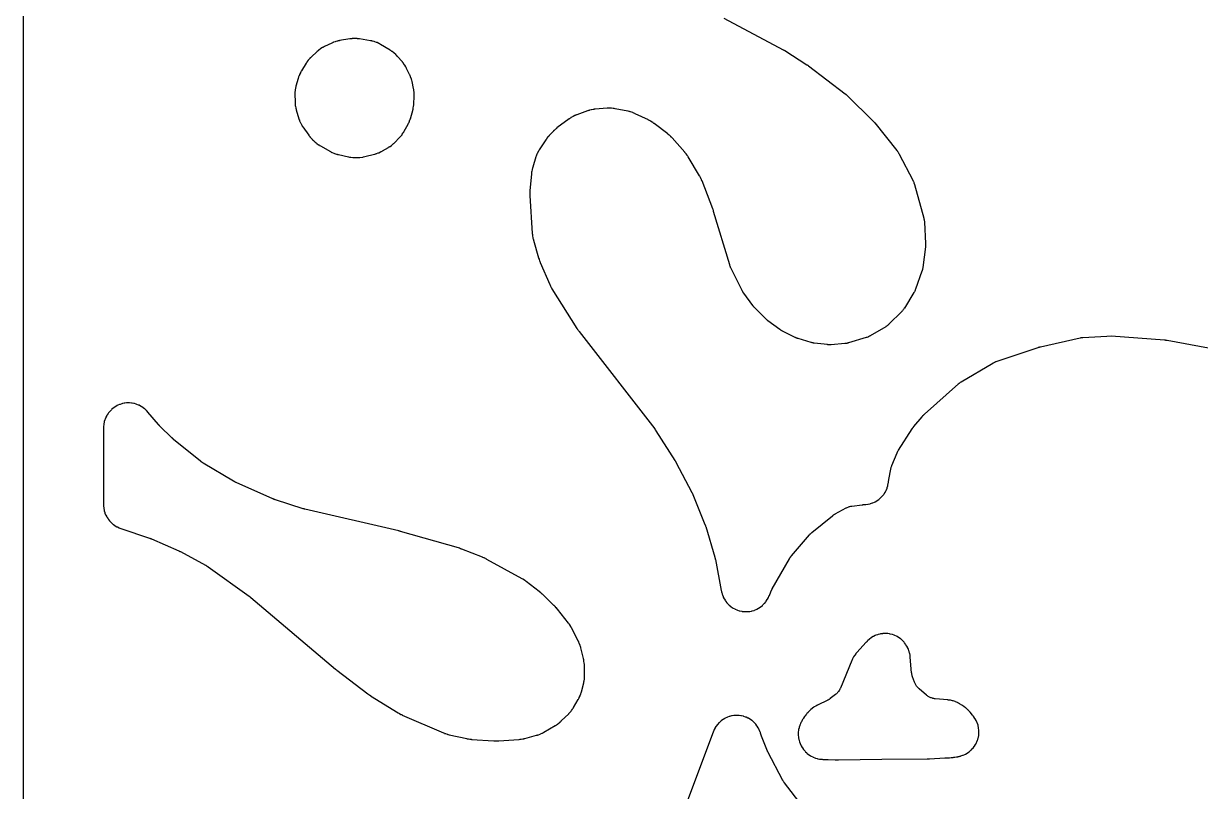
# Model space of a CAD drawing. Header units: millimetres. Extents: x 0 to 300, y 0 to 300.
# Drawn here: x -0.1 to 117.7, y 150 to 226.8 of the extents above; entities that cross this region are included whole.
import ezdxf

# ---------------------------------------------------------------- set-up
doc = ezdxf.new("R2010")
doc.units = ezdxf.units.MM
doc.layers.add('CUT', color=7, linetype='CONTINUOUS')

msp = doc.modelspace()

# ---------------------------------------------------------------- linework, layer by layer
at = {"layer": 'CUT'}
for points in [[(-0.0625, 1.4375), (-0.0625, 298.5625), (-0.0625, 299.4478), (-0.0589, 299.5212), (-0.0503, 299.5794), (-0.036, 299.6365), (-0.0162, 299.6918), (0.009, 299.745), (0.0392, 299.7954), (0.0743, 299.8427), (0.1137, 299.8863), (0.1573, 299.9257), (0.2046, 299.9608), (0.255, 299.991), (0.3082, 300.0162), (0.3635, 300.036), (0.4206, 300.0503), (0.4788, 300.0589), (0.5522, 300.0625), (1.4375, 300.0625), (298.5266, 300.0625)], [(70.0496, 227.38), (75.9819, 224.2109), (75.9879, 224.2076), (76.002, 224.2), (76.008, 224.1967), (76.0224, 224.1887), (76.0297, 224.1846), (76.0468, 224.1749), (76.0542, 224.1707), (76.0626, 224.1658), (76.0699, 224.1616), (76.0869, 224.1515), (76.0941, 224.1472), (76.0979, 224.1449), (76.1064, 224.1397), (76.1262, 224.1274), (76.1346, 224.1221), (78.3509, 222.7152), (78.3591, 222.71), (78.378, 222.6976), (78.3861, 222.6923), (78.3958, 222.6859), (78.4037, 222.6805), (78.4222, 222.668), (78.4301, 222.6625), (78.4392, 222.6562), (78.4471, 222.6506), (78.4654, 222.6376), (78.4732, 222.632), (78.4827, 222.6251), (78.4904, 222.6194), (78.5084, 222.6059), (78.5161, 222.6001), (82.1877, 219.8018), (82.1992, 219.7929), (82.2257, 219.772), (82.237, 219.7629), (82.2507, 219.7518), (82.2619, 219.7425), (82.2878, 219.7208), (82.2988, 219.7113), (82.3113, 219.7004), (82.3222, 219.6908), (82.3473, 219.6683), (82.358, 219.6585), (82.371, 219.6465), (82.3815, 219.6366), (82.4059, 219.6132), (82.4163, 219.6031), (84.9637, 217.083), (84.9728, 217.0739), (84.9938, 217.0525), (85.0027, 217.0432), (85.0136, 217.0319), (85.0224, 217.0225), (85.0428, 217.0006), (85.0515, 216.9911), (85.0613, 216.9801), (85.0699, 216.9705), (85.0896, 216.9479), (85.098, 216.9382), (85.1082, 216.9263), (85.1165, 216.9164), (85.1356, 216.8933), (85.1437, 216.8833), (87.3568, 214.1271), (87.3636, 214.1185), (87.3742, 214.1051), (87.3912, 214.0826), (87.4135, 214.0522), (87.4329, 214.0247), (87.4478, 214.0027), (87.4562, 213.9901), (87.4593, 213.9853), (87.4768, 213.9574), (87.5146, 213.8946), (87.5364, 213.8564), (87.5434, 213.8434), (87.5486, 213.8337), (88.9809, 211.0902), (88.9863, 211.0796), (88.9936, 211.0652), (89.014, 211.0221), (89.0461, 210.9492), (89.0596, 210.9167), (89.0719, 210.8837), (89.098, 210.8086), (89.1126, 210.7631), (89.117, 210.7476), (89.1203, 210.7361), (90.0541, 207.3482), (90.0572, 207.3366), (90.0613, 207.321), (90.0721, 207.2744), (90.0882, 207.1961), (90.0946, 207.1614), (90.0996, 207.1265), (90.1094, 207.0472), (90.114, 206.9996), (90.1151, 206.9834), (90.1158, 206.9715), (90.2368, 204.8169), (90.2373, 204.8065), (90.238, 204.7904), (90.2388, 204.7638), (90.2394, 204.728), (90.2393, 204.6962), (90.2388, 204.6711), (90.2384, 204.6567), (90.2382, 204.6513), (90.2365, 204.6202), (90.2316, 204.551), (90.2276, 204.5095), (90.226, 204.4956), (90.2247, 204.4852), (89.9591, 202.4355), (89.9575, 202.4237), (89.9552, 202.4077), (89.9472, 202.3606), (89.9317, 202.2824), (89.9242, 202.248), (89.9153, 202.2139), (89.8937, 202.1372), (89.8795, 202.0916), (89.8743, 202.0763), (89.8704, 202.065), (89.2314, 200.2663), (89.2274, 200.2553), (89.2219, 200.2404), (89.2046, 200.197), (89.1737, 200.1253), (89.1595, 200.0939), (89.144, 200.063), (89.1077, 199.994), (89.0848, 199.9531), (89.0767, 199.9396), (89.0707, 199.9295), (88.1152, 198.3689), (88.1081, 198.3575), (88.0984, 198.3422), (88.0684, 198.2977), (88.0161, 198.2251), (87.9923, 198.1935), (87.9671, 198.163), (87.9085, 198.0953), (87.8722, 198.0558), (87.8595, 198.0429), (87.8501, 198.0333), (86.5514, 196.7414), (86.5447, 196.7349), (86.5344, 196.7248), (86.5171, 196.7084), (86.4936, 196.6867), (86.4724, 196.6678), (86.4694, 196.6651), (86.4308, 196.6335), (86.377, 196.5918), (86.3245, 196.5541), (86.2864, 196.5288), (86.2545, 196.5085), (86.2439, 196.5021), (86.236, 196.4973), (84.6851, 195.5789), (84.6731, 195.572), (84.657, 195.5628), (84.6083, 195.5369), (84.5259, 195.4963), (84.4891, 195.4792), (84.4515, 195.4638), (84.3657, 195.4308), (84.3137, 195.4127), (84.296, 195.4071), (84.2828, 195.4031), (82.5157, 194.8766), (82.5044, 194.8733), (82.4893, 194.869), (82.444, 194.8574), (82.368, 194.8401), (82.3343, 194.8331), (82.3003, 194.8274), (82.2233, 194.816), (82.1769, 194.8103), (82.1612, 194.8088), (82.1495, 194.8078), (80.7737, 194.6949), (80.7625, 194.6941), (80.7474, 194.693), (80.7025, 194.691), (80.6276, 194.6896), (80.5945, 194.6896), (80.5613, 194.6908), (80.4865, 194.6949), (80.4417, 194.6985), (80.4267, 194.7001), (80.4155, 194.7014), (79.0659, 194.8612), (79.0563, 194.8624), (79.0415, 194.8643), (79.017, 194.8678), (78.9843, 194.873), (78.9553, 194.878), (78.9324, 194.8824), (78.9193, 194.885), (78.9144, 194.886), (78.8862, 194.8923), (78.8237, 194.9073), (78.7864, 194.9171), (78.7739, 194.9207), (78.7647, 194.9234), (77.4635, 195.3105), (77.4543, 195.3133), (77.4399, 195.3178), (77.4164, 195.3254), (77.3849, 195.3361), (77.3571, 195.346), (77.3352, 195.3543), (77.3227, 195.3591), (77.3181, 195.3609), (77.2913, 195.372), (77.232, 195.3976), (77.1969, 195.4136), (77.1851, 195.4193), (77.1764, 195.4236), (75.918, 196.0487), (75.9093, 196.0532), (75.8958, 196.0601), (75.8736, 196.0718), (75.844, 196.0879), (75.8181, 196.1026), (75.7976, 196.1147), (75.786, 196.1217), (75.7817, 196.1243), (75.7569, 196.14), (75.7023, 196.1758), (75.6701, 196.198), (75.6594, 196.2057), (75.6514, 196.2115), (74.4536, 197.0942), (74.448, 197.0983), (74.4351, 197.108), (74.4327, 197.1098), (74.408, 197.1291), (74.3592, 197.1687), (74.3426, 197.1825), (74.3203, 197.2025), (74.2621, 197.2565), (74.2376, 197.2801), (73.1727, 198.3475), (73.161, 198.3594), (73.1341, 198.3875), (73.1226, 198.3996), (73.1091, 198.4142), (73.098, 198.4263), (73.0724, 198.455), (73.0616, 198.4674), (73.0492, 198.4818), (73.0385, 198.4944), (73.0139, 198.5241), (73.0035, 198.5369), (72.9909, 198.5527), (72.9807, 198.5657), (72.9572, 198.5963), (72.9473, 198.6095), (72.0276, 199.852), (72.0218, 199.8601), (72.0127, 199.8726), (71.998, 199.8936), (71.9787, 199.9219), (71.962, 199.9474), (71.9491, 199.9678), (71.9418, 199.9795), (71.9391, 199.9839), (71.9239, 200.0097), (71.8912, 200.0676), (71.8723, 200.1027), (71.8662, 200.1147), (71.8617, 200.1237), (70.7383, 202.3923), (70.7341, 202.4008), (70.7278, 202.414), (70.7176, 202.4358), (70.7043, 202.4654), (70.6929, 202.4918), (70.6842, 202.5129), (70.6794, 202.525), (70.6776, 202.5295), (70.6676, 202.5559), (70.6464, 202.6151), (70.6344, 202.6508), (70.6306, 202.663), (70.6278, 202.672), (69.0162, 208.0269), (69.0131, 208.0369), (68.991, 208.1061), (68.9875, 208.1167), (68.9582, 208.2024), (68.9546, 208.2128), (68.9303, 208.2801), (68.9262, 208.2911), (67.8513, 211.0932), (67.8465, 211.1053), (67.8143, 211.1841), (67.8093, 211.1961), (67.7889, 211.243), (67.7779, 211.2668), (67.7034, 211.4196), (67.6914, 211.4429), (67.6671, 211.4878), (67.6607, 211.4993), (67.6185, 211.5731), (67.6119, 211.5844), (66.4738, 213.4795), (66.4666, 213.4913), (66.4184, 213.5674), (66.4109, 213.579), (66.3809, 213.6241), (66.3651, 213.6468), (66.2586, 213.7919), (66.2416, 213.8138), (66.2076, 213.8559), (66.1988, 213.8666), (66.1406, 213.9353), (66.1316, 213.9458), (64.8596, 215.38), (64.85, 215.3906), (64.7867, 215.4585), (64.7769, 215.4689), (64.7379, 215.5088), (64.7175, 215.5288), (64.5817, 215.6553), (64.5604, 215.6742), (64.5178, 215.7103), (64.5068, 215.7194), (64.4345, 215.7776), (64.4233, 215.7865), (63.0565, 216.8359), (63.0437, 216.8455), (62.9599, 216.9064), (62.9469, 216.9156), (62.8956, 216.9508), (62.8688, 216.9682), (62.692, 217.0762), (62.6644, 217.0921), (62.6096, 217.1217), (62.5955, 217.129), (62.503, 217.1759), (62.4887, 217.1829), (61.161, 217.8115), (61.1442, 217.8191), (61.0346, 217.8669), (61.0176, 217.874), (60.951, 217.9007), (60.9165, 217.9133), (60.6896, 217.9884), (60.6543, 217.9989), (60.5849, 218.0172), (60.5671, 218.0216), (60.4505, 218.0486), (60.4325, 218.0525), (59.1698, 218.3042), (59.1564, 218.3067), (59.0686, 218.3221), (59.055, 218.3243), (59.0021, 218.3324), (58.9749, 218.3359), (58.8, 218.3544), (58.7453, 218.3577), (58.5695, 218.3601), (58.5421, 218.3599), (58.4885, 218.3582), (58.4748, 218.3576), (58.3858, 218.3527), (58.3722, 218.3518), (57.1642, 218.2579), (57.1507, 218.2567), (57.0633, 218.248), (57.0498, 218.2465), (56.9974, 218.24), (56.9706, 218.2361), (56.7997, 218.2072), (56.7469, 218.1957), (56.5792, 218.1515), (56.5532, 218.144), (56.5028, 218.1283), (56.4899, 218.1241), (56.4067, 218.096), (56.3939, 218.0915), (55.3076, 217.6974), (55.2939, 217.6923), (55.2057, 217.6578), (55.1922, 217.6524), (55.1397, 217.6304), (55.1131, 217.6185), (54.9445, 217.538), (54.8932, 217.5104), (54.7332, 217.414), (54.7086, 217.3983), (54.6613, 217.3666), (54.6493, 217.3583), (54.572, 217.3037), (54.5602, 217.2951), (53.3329, 216.3822), (53.322, 216.3739), (53.2517, 216.3191), (53.241, 216.3106), (53.1995, 216.2767), (53.1787, 216.2588), (53.0461, 216.1399), (53.0261, 216.1212), (52.9879, 216.0836), (52.9782, 216.0739), (52.9161, 216.01), (52.9067, 216.0001), (52.5526, 215.6188), (52.5439, 215.6093), (52.4885, 215.547), (52.4801, 215.5373), (52.4476, 215.4992), (52.4314, 215.4793), (52.3288, 215.348), (52.3135, 215.3274), (52.2844, 215.2867), (52.277, 215.2761), (52.23, 215.2073), (52.2229, 215.1966), (51.567, 214.1899), (51.5598, 214.1785), (51.5136, 214.1039), (51.5066, 214.0924), (51.4798, 214.0469), (51.4666, 214.0233), (51.3855, 213.8704), (51.3624, 213.8216), (51.2954, 213.662), (51.2856, 213.6369), (51.2673, 213.5874), (51.2628, 213.5746), (51.2344, 213.4916), (51.2302, 213.4788), (50.9101, 212.4706), (50.9053, 212.4546), (50.8753, 212.3502), (50.871, 212.3341), (50.8547, 212.2709), (50.8473, 212.2383), (50.805, 212.0255), (50.7995, 211.9925), (50.7903, 211.928), (50.7882, 211.9114), (50.7761, 211.8035), (50.7744, 211.7868), (50.6307, 210.0908), (50.6299, 210.0804), (50.625, 210.0078), (50.6243, 209.9969), (50.622, 209.9493), (50.6213, 209.9263), (50.6198, 209.7829), (50.6199, 209.7608), (50.6209, 209.7224), (50.6213, 209.712), (50.6244, 209.6401), (50.6251, 209.6284), (50.8642, 205.8372), (50.8654, 205.8209), (50.8749, 205.7154), (50.8766, 205.6992), (50.8841, 205.6361), (50.8888, 205.6038), (50.9249, 205.3952), (50.9314, 205.3632), (50.9456, 205.3012), (50.9495, 205.2854), (50.976, 205.1829), (50.9803, 205.1671), (51.4938, 203.3841), (51.4994, 203.3657), (51.5376, 203.2472), (51.5438, 203.229), (51.5966, 203.0818), (51.6033, 203.0639), (51.6491, 202.948), (51.6565, 202.9303), (52.6111, 200.723), (52.6155, 200.713), (52.6469, 200.6438), (52.6517, 200.6335), (52.6732, 200.5886), (52.6839, 200.5671), (52.7538, 200.4347), (52.7649, 200.4144), (52.785, 200.3797), (52.7905, 200.3704), (52.8292, 200.306), (52.8356, 200.2956), (55.3351, 196.3288), (55.343, 196.3165), (55.3956, 196.2374), (55.4038, 196.2254), (55.4722, 196.1277), (55.4808, 196.1158), (55.5371, 196.0394), (55.5459, 196.0277), (63.1181, 186.2649), (63.1244, 186.2567), (63.139, 186.2375), (63.1452, 186.2292), (63.1527, 186.219), (63.1588, 186.2107), (63.1729, 186.1911), (63.1789, 186.1826), (63.1858, 186.1729), (63.1917, 186.1644), (63.2054, 186.1445), (63.2112, 186.1359), (63.2182, 186.1254), (63.224, 186.1168), (63.2372, 186.0966), (63.2428, 186.0879), (65.1388, 183.1145), (65.1438, 183.1066), (65.1554, 183.088), (65.1603, 183.08), (65.1663, 183.0703), (65.1711, 183.0622), (65.1823, 183.0434), (65.187, 183.0353), (65.1924, 183.026), (65.1971, 183.0179), (65.2079, 182.9988), (65.2125, 182.9907), (65.218, 182.9807), (65.2225, 182.9724), (65.2329, 182.9532), (65.2373, 182.9449), (66.8266, 179.9242), (66.8316, 179.9145), (66.8432, 179.8919), (66.8481, 179.8821), (66.854, 179.8702), (66.8588, 179.8604), (66.8698, 179.8375), (66.8745, 179.8276), (66.8798, 179.8162), (66.8843, 179.8063), (66.8948, 179.7831), (66.8992, 179.7732), (66.9045, 179.761), (66.9088, 179.751), (66.9187, 179.7275), (66.9229, 179.7175), (68.1453, 176.7219), (68.1494, 176.7115), (68.159, 176.6872), (68.1631, 176.6767), (68.1679, 176.6639), (68.1718, 176.6534), (68.1808, 176.6288), (68.1846, 176.6183), (68.1888, 176.6061), (68.1925, 176.5955), (68.2009, 176.5707), (68.2044, 176.5601), (68.2086, 176.5471), (68.212, 176.5364), (68.2197, 176.5114), (68.2229, 176.5007), (69.1314, 173.4317), (69.1345, 173.421), (69.1416, 173.396), (69.1445, 173.3853), (69.1481, 173.3721), (69.1509, 173.3614), (69.1573, 173.3362), (69.16, 173.3254), (69.163, 173.313), (69.1656, 173.3022), (69.1714, 173.2769), (69.1739, 173.266), (69.1767, 173.2527), (69.179, 173.2418), (69.1842, 173.2164), (69.1864, 173.2055), (69.7799, 170.1003), (69.7816, 170.0918), (69.7938, 170.0329), (69.7957, 170.0237), (69.8135, 169.9441), (69.8205, 169.9158), (69.8692, 169.7378), (69.8875, 169.6821), (69.9554, 169.5044), (69.9795, 169.4496), (70.0643, 169.2806), (70.0937, 169.2285), (70.195, 169.0687), (70.2294, 169.0198), (70.3461, 168.8709), (70.3852, 168.8257), (70.5161, 168.6891), (70.5596, 168.6481), (70.7034, 168.5252), (70.7508, 168.4887), (70.9061, 168.3808), (70.9569, 168.3491), (71.1222, 168.2572), (71.1759, 168.2308), (71.3495, 168.1558), (71.4055, 168.1349), (71.5858, 168.0775), (71.6436, 168.0623), (71.8287, 168.0232), (71.8877, 168.0138), (72.0758, 167.9933), (72.1355, 167.9898), (72.3246, 167.9882), (72.3844, 167.9906), (72.5727, 168.0078), (72.632, 168.0162), (72.8177, 168.0521), (72.8758, 168.0664), (73.057, 168.1206), (73.1134, 168.1406), (73.2883, 168.2125), (73.3424, 168.238), (73.5093, 168.3271), (73.5606, 168.3578), (73.7177, 168.463), (73.7657, 168.4987), (73.9117, 168.6191), (73.9559, 168.6594), (74.0891, 168.7937), (74.129, 168.8382), (74.2482, 168.9851), (74.2835, 169.0333), (74.3875, 169.1913), (74.4178, 169.2429), (74.5067, 169.4128), (74.5199, 169.4397), (74.5444, 169.4927), (74.5505, 169.5064), (74.589, 169.5956), (74.5948, 169.6095), (74.745, 169.983), (74.7509, 169.9972), (74.7648, 170.0303), (74.771, 170.0444), (74.7785, 170.0616), (74.7849, 170.0756), (74.8, 170.1081), (74.8065, 170.122), (74.8142, 170.1379), (74.8211, 170.1517), (74.8372, 170.1837), (74.8443, 170.1974), (74.853, 170.214), (74.8603, 170.2275), (74.8776, 170.259), (74.8851, 170.2724), (76.6094, 173.29), (76.6147, 173.2992), (76.623, 173.3134), (76.6371, 173.3366), (76.6565, 173.3674), (76.6742, 173.3945), (76.6886, 173.4157), (76.697, 173.4278), (76.7001, 173.4322), (76.7188, 173.4579), (76.7615, 173.5142), (76.7879, 173.5473), (76.7971, 173.5583), (76.8039, 173.5664), (78.6126, 175.6815), (78.6193, 175.6893), (78.6299, 175.7013), (78.6476, 175.721), (78.6717, 175.7469), (78.6935, 175.7696), (78.7111, 175.7873), (78.7213, 175.7974), (78.7251, 175.8011), (78.7476, 175.8222), (78.7985, 175.8685), (78.8297, 175.8955), (78.8404, 175.9044), (78.8484, 175.9109), (80.9233, 177.5889), (80.9312, 177.5952), (80.9435, 177.605), (80.9641, 177.6208), (80.9921, 177.6416), (81.0172, 177.6596), (81.0374, 177.6736), (81.049, 177.6815), (81.0533, 177.6844), (81.0789, 177.7009), (81.1363, 177.7366), (81.1712, 177.7572), (81.1831, 177.7639), (81.192, 177.7688), (82.2896, 178.3683), (82.3268, 178.3875), (82.3958, 178.4211), (82.4728, 178.4542), (82.525, 178.4739), (82.6046, 178.4997), (82.6584, 178.5145), (82.7402, 178.5328), (82.8157, 178.5461), (82.8572, 178.5524), (83.8955, 178.6854), (83.9062, 178.6867), (83.9227, 178.6886), (83.95, 178.6913), (83.9868, 178.6945), (84.0195, 178.6967), (84.0481, 178.6981), (84.0522, 178.6983), (84.1565, 178.7041), (84.1714, 178.7051), (84.2275, 178.7096), (84.2563, 178.7126), (84.4402, 178.7364), (84.4972, 178.7465), (84.6755, 178.7874), (84.7312, 178.803), (84.9048, 178.8608), (84.9587, 178.8817), (85.1259, 178.9559), (85.1776, 178.9819), (85.3368, 179.0719), (85.3858, 179.1028), (85.5356, 179.2077), (85.5814, 179.2432), (85.7204, 179.362), (85.7625, 179.4017), (85.8895, 179.5334), (85.9276, 179.577), (86.0412, 179.7203), (86.075, 179.7673), (86.1743, 179.9209), (86.2033, 179.971), (86.2874, 180.1334), (86.3115, 180.1861), (86.3795, 180.3559), (86.3984, 180.4106), (86.4498, 180.5861), (86.4634, 180.6424), (86.498, 180.8246), (86.5028, 180.8531), (86.5107, 180.9091), (86.5125, 180.9234), (86.5234, 181.0168), (86.5249, 181.0312), (86.5257, 181.0404), (86.5291, 181.0711), (86.5377, 181.1393), (86.5438, 181.1801), (86.5462, 181.1938), (86.548, 181.2039), (86.7388, 182.233), (86.741, 182.2448), (86.7442, 182.2607), (86.7548, 182.3074), (86.7746, 182.3849), (86.784, 182.419), (86.7948, 182.4527), (86.8207, 182.5283), (86.8374, 182.5733), (86.8435, 182.5883), (86.848, 182.5994), (87.385, 183.8822), (87.3888, 183.8911), (87.3948, 183.905), (87.405, 183.9277), (87.419, 183.9579), (87.432, 183.9846), (87.4426, 184.0056), (87.4487, 184.0176), (87.451, 184.022), (87.465, 184.0475), (87.4969, 184.1039), (87.5167, 184.1373), (87.5237, 184.1484), (87.5289, 184.1566), (88.888, 186.2816), (88.8958, 186.2936), (88.9141, 186.3213), (88.9221, 186.3331), (88.9319, 186.3475), (88.9401, 186.3592), (88.9594, 186.3864), (88.9677, 186.3979), (88.9774, 186.4111), (88.9859, 186.4226), (89.006, 186.4491), (89.0147, 186.4604), (89.0254, 186.4741), (89.0343, 186.4853), (89.0552, 186.5112), (89.0643, 186.5222), (89.8734, 187.491), (89.884, 187.5034), (89.909, 187.5322), (89.9198, 187.5445), (89.9331, 187.5593), (89.9442, 187.5714), (89.9702, 187.5993), (89.9814, 187.6111), (89.9945, 187.6246), (90.0059, 187.6363), (90.0329, 187.6632), (90.0446, 187.6746), (90.059, 187.6884), (90.0709, 187.6997), (90.0988, 187.7256), (90.1109, 187.7366), (93.5165, 190.7821), (93.5248, 190.7894), (93.54, 190.8027), (93.563, 190.8221), (93.5896, 190.8437), (93.6149, 190.8636), (93.6369, 190.8803), (93.6492, 190.8894), (93.6538, 190.8928), (93.681, 190.9119), (93.7422, 190.9533), (93.7795, 190.9772), (93.7923, 190.9849), (93.8018, 190.9906), (96.9675, 192.8569), (96.9776, 192.8628), (96.9912, 192.8706), (97.0322, 192.8926), (97.1014, 192.9276), (97.1323, 192.9425), (97.1637, 192.9561), (97.2354, 192.9857), (97.2789, 193.0022), (97.2937, 193.0075), (97.3047, 193.0113), (101.489, 194.4256), (101.5003, 194.4294), (101.5267, 194.4379), (101.5381, 194.4415), (101.552, 194.4458), (101.5634, 194.4492), (101.59, 194.4571), (101.6014, 194.4604), (101.6146, 194.4641), (101.6261, 194.4672), (101.6529, 194.4743), (101.6645, 194.4773), (101.6786, 194.4809), (101.6901, 194.4837), (101.7171, 194.4901), (101.7287, 194.4928), (105.6907, 195.3794), (105.6978, 195.3809), (105.7144, 195.3845), (105.7175, 195.3852), (105.7499, 195.3914), (105.8151, 195.4027), (105.8375, 195.4062), (105.8688, 195.41), (105.9519, 195.4184), (105.9876, 195.4213), (108.3887, 195.5672), (108.8035, 195.5722), (108.8128, 195.5716), (114.1487, 195.1762), (114.1607, 195.1752), (114.1889, 195.1728), (114.2009, 195.1716), (114.2156, 195.1701), (114.2276, 195.1688), (114.2557, 195.1656), (114.2677, 195.1642), (114.2815, 195.1624), (114.2935, 195.1608), (114.3214, 195.1568), (114.3334, 195.155), (114.348, 195.1527), (114.3599, 195.1508), (114.3877, 195.1461), (114.3996, 195.144), (118.5359, 194.3848)], [(81.7575, 143.5236), (76.117, 150.8475), (76.1111, 150.8552), (76.1021, 150.8671), (76.0876, 150.887), (76.0684, 150.914), (76.0517, 150.9383), (76.0388, 150.9578), (76.0314, 150.969), (76.0288, 150.9732), (76.0135, 150.9978), (75.9805, 151.053), (75.9615, 151.0865), (75.9553, 151.098), (75.9507, 151.1065), (74.4481, 153.959), (74.4424, 153.9701), (74.4292, 153.9959), (74.4236, 154.0071), (74.4169, 154.0207), (74.4115, 154.0319), (74.399, 154.0581), (74.3938, 154.0694), (74.3878, 154.0824), (74.3827, 154.0938), (74.371, 154.1204), (74.366, 154.1318), (74.3601, 154.1458), (74.3553, 154.1573), (74.3443, 154.1841), (74.3397, 154.1957), (73.8131, 155.5367), (73.8079, 155.5503), (73.796, 155.582), (73.791, 155.5957), (73.7851, 155.6124), (73.7803, 155.6261), (73.7694, 155.6582), (73.7649, 155.672), (73.7598, 155.6879), (73.7555, 155.7018), (73.7436, 155.7412), (73.7434, 155.7412), (73.7422, 155.7458), (73.7132, 155.839), (73.7088, 155.8527), (73.6907, 155.9062), (73.6808, 155.9334), (73.6131, 156.106), (73.5895, 156.1587), (73.5066, 156.3217), (73.478, 156.3719), (73.3799, 156.5262), (73.3465, 156.5734), (73.234, 156.7175), (73.1963, 156.7613), (73.0704, 156.8939), (73.0286, 156.9339), (72.8906, 157.0538), (72.8451, 157.0895), (72.6962, 157.1956), (72.6475, 157.2268), (72.4891, 157.318), (72.4376, 157.3444), (72.2711, 157.4199), (72.2174, 157.4412), (72.0444, 157.5003), (71.9888, 157.5164), (71.8109, 157.5586), (71.7541, 157.5692), (71.573, 157.5941), (71.5154, 157.5992), (71.3327, 157.6065), (71.2749, 157.6061), (71.0923, 157.5958), (71.0348, 157.5897), (70.8541, 157.5619), (70.7975, 157.5504), (70.6203, 157.5053), (70.565, 157.4884), (70.393, 157.4265), (70.3396, 157.4043), (70.1743, 157.3261), (70.1233, 157.2989), (69.9663, 157.2051), (69.9182, 157.1731), (69.771, 157.0647), (69.7261, 157.0282), (69.59, 156.9061), (69.5489, 156.8655), (69.4252, 156.7309), (69.3882, 156.6865), (69.278, 156.5406), (69.2454, 156.4928), (69.1498, 156.337), (69.1219, 156.2863), (69.0407, 156.1197), (69.0286, 156.0934), (69.0063, 156.0415), (69.0008, 156.0282), (68.9658, 155.941), (68.9605, 155.9275), (66.4119, 149.106)]]:
    msp.add_lwpolyline(points, dxfattribs=at)
for points in [[(27.1028, 219.7671), (27.1028, 219.7527), (27.1142, 218.9844), (27.1145, 218.9704), (27.118, 218.8798), (27.1187, 218.8659), (27.122, 218.8115), (27.1244, 218.7837), (27.1436, 218.606), (27.1522, 218.5508), (27.1879, 218.3756), (27.1941, 218.3484), (27.2074, 218.2956), (27.211, 218.2821), (27.2352, 218.1947), (27.2391, 218.1813), (27.502, 217.3124), (27.5068, 217.2972), (27.5394, 217.199), (27.5446, 217.184), (27.5657, 217.1256), (27.5773, 217.0959), (27.6567, 216.9081), (27.6846, 216.8509), (27.7834, 216.6725), (27.7996, 216.6451), (27.8325, 216.5924), (27.8412, 216.579), (27.8983, 216.4928), (27.9073, 216.4797), (28.4863, 215.655), (28.4964, 215.6411), (28.5632, 215.5515), (28.5737, 215.5379), (28.6153, 215.4853), (28.6374, 215.4589), (28.7859, 215.292), (28.8095, 215.2669), (28.8568, 215.2194), (28.8692, 215.2074), (28.9503, 215.1306), (28.963, 215.1189), (29.13, 214.9697), (29.1421, 214.9592), (29.2218, 214.8917), (29.2343, 214.8814), (29.2832, 214.8422), (29.3088, 214.8228), (29.4785, 214.7011), (29.5051, 214.6831), (29.558, 214.6493), (29.5716, 214.6408), (29.6611, 214.587), (29.675, 214.5789), (30.6485, 214.0279), (30.6616, 214.0208), (30.747, 213.9752), (30.7603, 213.9683), (30.8123, 213.9422), (30.8392, 213.9295), (31.0139, 213.8524), (31.0695, 213.8311), (31.251, 213.7717), (31.2795, 213.7631), (31.3356, 213.7478), (31.3501, 213.7441), (31.4441, 213.7209), (31.4586, 213.7175), (32.4519, 213.4985), (32.4678, 213.4952), (32.5718, 213.4753), (32.5878, 213.4724), (32.6506, 213.4621), (32.6829, 213.4577), (32.8932, 213.4348), (32.9257, 213.4322), (32.9892, 213.4287), (33.0054, 213.4281), (33.1113, 213.4252), (33.1276, 213.425), (33.3527, 213.4251), (33.371, 213.4254), (33.4903, 213.429), (33.5087, 213.4299), (33.5801, 213.4343), (33.6167, 213.4377), (33.8534, 213.4669), (33.8897, 213.4725), (33.9601, 213.4856), (33.9781, 213.4892), (34.0947, 213.5146), (34.1126, 213.5188), (35.0791, 213.7606), (35.093, 213.7642), (35.1831, 213.7891), (35.1969, 213.7931), (35.2506, 213.8093), (35.278, 213.8182), (35.4516, 213.8799), (35.5048, 213.9017), (35.6717, 213.9796), (35.6975, 213.9924), (35.7472, 214.0186), (35.7598, 214.0254), (35.8414, 214.0709), (35.8539, 214.0781), (36.465, 214.4383), (36.4762, 214.4451), (36.5485, 214.4899), (36.5596, 214.4969), (36.6025, 214.5248), (36.6241, 214.5395), (36.7607, 214.637), (36.8019, 214.6692), (36.9295, 214.7783), (36.949, 214.7957), (36.9864, 214.8306), (36.9959, 214.8397), (37.0568, 214.8991), (37.0661, 214.9083), (37.5764, 215.428), (37.5859, 215.4379), (37.6471, 215.5031), (37.6564, 215.5133), (37.6923, 215.5533), (37.7102, 215.5742), (37.8217, 215.7109), (37.8545, 215.7551), (37.9531, 215.9014), (37.9679, 215.9246), (37.9959, 215.9705), (38.0029, 215.9823), (38.0476, 216.0597), (38.0544, 216.0717), (38.4258, 216.7499), (38.4339, 216.7652), (38.4852, 216.8658), (38.4929, 216.8813), (38.522, 216.9425), (38.5359, 216.9743), (38.6207, 217.1834), (38.6328, 217.2159), (38.6546, 217.2801), (38.66, 217.2966), (38.6931, 217.4045), (38.698, 217.4212), (38.8969, 218.1413), (38.901, 218.157), (38.9262, 218.2589), (38.9299, 218.2747), (38.9434, 218.3363), (38.9494, 218.368), (38.9832, 218.5752), (38.9876, 218.6072), (38.9944, 218.6699), (38.9959, 218.686), (39.0044, 218.7907), (39.0055, 218.8068), (39.0452, 219.5419), (39.0458, 219.5554), (39.0485, 219.6432), (39.0488, 219.6567), (39.0493, 219.7095), (39.0489, 219.7366), (39.0426, 219.9097), (39.0382, 219.9636), (39.0164, 220.1354), (39.0124, 220.1622), (39.0034, 220.2142), (39.001, 220.2275), (38.9841, 220.3137), (38.9813, 220.3269), (38.8288, 221.0207), (38.8247, 221.038), (38.7965, 221.1504), (38.7919, 221.1676), (38.773, 221.2345), (38.7623, 221.2685), (38.6861, 221.4871), (38.6734, 221.5204), (38.6467, 221.5845), (38.6396, 221.6009), (38.5919, 221.7064), (38.5843, 221.7226), (38.28, 222.3461), (38.2741, 222.3579), (38.2349, 222.4339), (38.2288, 222.4456), (38.2042, 222.4908), (38.1911, 222.5136), (38.1041, 222.6582), (38.075, 222.7021), (37.9756, 222.8386), (37.9596, 222.8595), (37.9275, 222.8997), (37.9192, 222.9099), (37.8644, 222.9756), (37.8558, 222.9856), (37.3482, 223.5675), (37.3378, 223.5791), (37.2691, 223.6538), (37.2584, 223.6652), (37.216, 223.7089), (37.1937, 223.7308), (37.0473, 223.867), (36.9995, 223.9071), (36.8397, 224.0274), (36.8142, 224.0455), (36.7637, 224.0796), (36.7507, 224.0881), (36.6651, 224.1426), (36.6519, 224.1509), (35.6686, 224.7419), (35.6563, 224.7491), (35.5758, 224.7949), (35.5633, 224.8019), (35.5143, 224.8282), (35.4889, 224.8411), (35.3242, 224.92), (35.2717, 224.9421), (35.1025, 225.0041), (35.0481, 225.0211), (34.8715, 225.0674), (34.8437, 225.074), (34.7893, 225.0855), (34.7753, 225.0883), (34.6843, 225.1053), (34.6703, 225.1078), (33.5506, 225.2899), (33.5346, 225.2923), (33.4303, 225.3064), (33.4142, 225.3083), (33.3514, 225.3151), (33.3191, 225.3177), (33.112, 225.3287), (33.0472, 225.3287), (32.8401, 225.3174), (32.8078, 225.3147), (32.745, 225.3079), (32.7289, 225.3059), (32.6246, 225.2917), (32.6086, 225.2893), (31.5672, 225.1184), (31.5533, 225.116), (31.4634, 225.099), (31.4496, 225.0963), (31.3958, 225.0848), (31.3684, 225.0783), (31.1938, 225.0325), (31.14, 225.0157), (30.9705, 224.9538), (30.9443, 224.9435), (30.8936, 224.9222), (30.8807, 224.9166), (30.7971, 224.8792), (30.7843, 224.8733), (30.0641, 224.5304), (30.0504, 224.5237), (29.9624, 224.4791), (29.949, 224.4721), (29.8968, 224.4439), (29.8705, 224.4288), (29.7041, 224.3279), (29.6539, 224.2938), (29.4986, 224.1765), (29.4749, 224.1576), (29.4294, 224.1196), (29.4179, 224.1097), (29.3439, 224.0444), (29.3326, 224.0342), (28.7271, 223.4725), (28.7173, 223.4632), (28.6541, 223.4018), (28.6445, 223.3923), (28.6074, 223.3545), (28.5888, 223.3348), (28.4726, 223.2057), (28.4382, 223.1638), (28.3342, 223.0247), (28.3185, 223.0026), (28.2887, 222.9588), (28.2812, 222.9475), (28.2333, 222.8736), (28.2261, 222.8621), (27.747, 222.0838), (27.7398, 222.0718), (27.6939, 221.9932), (27.687, 221.9811), (27.6605, 221.9332), (27.6475, 221.9084), (27.5681, 221.7475), (27.5457, 221.6962), (27.4816, 221.5286), (27.4722, 221.5022), (27.4551, 221.4503), (27.4509, 221.4369), (27.4244, 221.3499), (27.4205, 221.3365), (27.2098, 220.5805), (27.2061, 220.5667), (27.1833, 220.4764), (27.1799, 220.4625), (27.1675, 220.4079), (27.1618, 220.3798), (27.1296, 220.199), (27.1222, 220.1421), (27.1074, 219.9591), (27.1058, 219.9305), (27.1039, 219.8745), (27.1036, 219.8602)], [(8.0055, 178.1389), (8.0191, 178.0832), (8.0705, 177.9091), (8.0894, 177.8549), (8.1572, 177.6865), (8.1811, 177.6344), (8.2647, 177.4733), (8.2935, 177.4236), (8.3921, 177.2713), (8.4256, 177.2246), (8.5383, 177.0824), (8.576, 177.0391), (8.7018, 176.9083), (8.7435, 176.8688), (8.8812, 176.7506), (8.9265, 176.7154), (9.0749, 176.6108), (9.1233, 176.5801), (9.281, 176.4902), (9.3322, 176.4642), (9.5, 176.3888), (9.5265, 176.3776), (9.5787, 176.3571), (9.5921, 176.352), (9.6797, 176.32), (9.6933, 176.3152), (12.5431, 175.35), (12.5523, 175.3468), (12.5737, 175.3393), (12.5828, 175.336), (12.594, 175.332), (12.6031, 175.3286), (12.6243, 175.3207), (12.6333, 175.3172), (12.6438, 175.3132), (12.6528, 175.3096), (12.6738, 175.3012), (12.6828, 175.2975), (12.6938, 175.293), (12.7027, 175.2893), (12.7236, 175.2804), (12.7325, 175.2766), (15.4705, 174.0772), (15.479, 174.0734), (15.4988, 174.0645), (15.5072, 174.0606), (15.5175, 174.0558), (15.526, 174.0519), (15.5456, 174.0426), (15.5539, 174.0385), (15.5636, 174.0338), (15.5719, 174.0297), (15.5913, 174.02), (15.5996, 174.0158), (15.6097, 174.0106), (15.618, 174.0063), (15.6372, 173.9961), (15.6454, 173.9918), (18.1618, 172.6314), (18.1742, 172.6246), (18.203, 172.6085), (18.2152, 172.6015), (18.2301, 172.5928), (18.2423, 172.5856), (18.2705, 172.5686), (18.2826, 172.5612), (18.2963, 172.5526), (18.3082, 172.545), (18.3359, 172.5271), (18.3477, 172.5194), (18.362, 172.5098), (18.3737, 172.5018), (18.4008, 172.4831), (18.4124, 172.4749), (22.5355, 169.5242), (22.5428, 169.5188), (22.5599, 169.5063), (22.5672, 169.5009), (22.5761, 169.4943), (22.5834, 169.4888), (22.6002, 169.476), (22.6074, 169.4704), (22.6157, 169.464), (22.6228, 169.4584), (22.6394, 169.4452), (22.6465, 169.4395), (22.6551, 169.4325), (22.6622, 169.4267), (22.6785, 169.4132), (22.6855, 169.4074), (31.1503, 162.2495), (31.1561, 162.2447), (31.1962, 162.2116), (31.2024, 162.2066), (31.253, 162.166), (31.2592, 162.1611), (31.2996, 162.1296), (31.3063, 162.1244), (34.4019, 159.7761), (34.4128, 159.7681), (34.4842, 159.7164), (34.4953, 159.7085), (34.5864, 159.6457), (34.5977, 159.6381), (34.6714, 159.5897), (34.6828, 159.5824), (37.4283, 157.8668), (37.4373, 157.8613), (37.5003, 157.8234), (37.5098, 157.8179), (37.5516, 157.7938), (37.5719, 157.7826), (37.7002, 157.7152), (37.7202, 157.7051), (37.7552, 157.6884), (37.7647, 157.6839), (37.8308, 157.6537), (37.8416, 157.6489), (41.9712, 155.8569), (41.9845, 155.8514), (42.0712, 155.8162), (42.0846, 155.8109), (42.1372, 155.7911), (42.1643, 155.7815), (42.3423, 155.7239), (42.3699, 155.7156), (42.4241, 155.7009), (42.4381, 155.6973), (42.5289, 155.6749), (42.5429, 155.6716), (44.3052, 155.2824), (44.316, 155.2801), (44.3913, 155.2649), (44.4026, 155.2627), (44.4522, 155.2537), (44.4762, 155.2498), (44.6262, 155.2288), (44.6494, 155.226), (44.6897, 155.2219), (44.7007, 155.2209), (44.7764, 155.2147), (44.7887, 155.2138), (47.0239, 155.0759), (47.0428, 155.0751), (47.166, 155.0714), (47.185, 155.0711), (47.3396, 155.0714), (47.3586, 155.0717), (47.4817, 155.0758), (47.5007, 155.0767), (49.5291, 155.2086), (49.5437, 155.2097), (49.6386, 155.2182), (49.6531, 155.2197), (49.71, 155.2262), (49.739, 155.2302), (49.9269, 155.261), (49.9557, 155.2665), (50.0117, 155.2785), (50.026, 155.2818), (50.1186, 155.304), (50.1328, 155.3076), (51.293, 155.6167), (51.3061, 155.6203), (51.3907, 155.6449), (51.4036, 155.6488), (51.4541, 155.6647), (51.4798, 155.6735), (51.643, 155.7332), (51.693, 155.7541), (51.8501, 155.8282), (51.8744, 155.8404), (51.9212, 155.8651), (51.9331, 155.8716), (52.01, 155.9145), (52.0218, 155.9212), (53.1588, 156.5896), (53.1744, 156.5991), (53.2746, 156.6622), (53.2899, 156.6721), (53.3489, 156.7118), (53.3785, 156.733), (53.5664, 156.8768), (53.5947, 156.8998), (53.6484, 156.9463), (53.662, 156.9584), (53.7491, 157.0386), (53.7624, 157.0512), (54.5092, 157.7817), (54.5185, 157.7911), (54.5785, 157.8524), (54.5876, 157.8619), (54.6228, 157.8995), (54.6404, 157.9192), (54.7505, 158.0477), (54.783, 158.0892), (54.8814, 158.2269), (54.8963, 158.2487), (54.9244, 158.2919), (54.9314, 158.303), (54.9766, 158.3759), (54.9834, 158.3872), (55.4679, 159.2094), (55.475, 159.2219), (55.5203, 159.3032), (55.5272, 159.3158), (55.5532, 159.3653), (55.566, 159.391), (55.6437, 159.5573), (55.6654, 159.6103), (55.7269, 159.7833), (55.7358, 159.8105), (55.752, 159.8641), (55.756, 159.8778), (55.7808, 159.9676), (55.7845, 159.9814), (56.0094, 160.8773), (56.0124, 160.8901), (56.0314, 160.9732), (56.0342, 160.986), (56.0445, 161.0362), (56.0492, 161.062), (56.0757, 161.2281), (56.0817, 161.2802), (56.0936, 161.448), (56.0949, 161.4742), (56.0963, 161.5254), (56.0966, 161.5385), (56.097, 161.6238), (56.0969, 161.6369), (56.0814, 162.5818), (56.0809, 162.5988), (56.0759, 162.7095), (56.0749, 162.7265), (56.0701, 162.7928), (56.0666, 162.8267), (56.0379, 163.0462), (56.0325, 163.0798), (56.0202, 163.1452), (56.0168, 163.1619), (55.9931, 163.27), (55.9892, 163.2866), (55.7183, 164.3764), (55.714, 164.3929), (55.6841, 164.4999), (55.6793, 164.5163), (55.6595, 164.58), (55.6485, 164.6123), (55.5708, 164.8202), (55.5579, 164.8519), (55.5311, 164.9129), (55.5239, 164.9285), (55.4763, 165.0288), (55.4688, 165.0441), (54.8174, 166.3216), (54.8104, 166.3348), (54.7644, 166.4198), (54.7571, 166.4328), (54.7282, 166.4832), (54.7128, 166.5086), (54.6083, 166.6713), (54.5917, 166.6959), (54.5579, 166.7432), (54.5491, 166.7552), (54.4909, 166.8324), (54.4819, 166.8442), (53.376, 168.2402), (53.3632, 168.2558), (53.278, 168.3562), (53.2646, 168.3714), (53.1536, 168.4936), (53.1397, 168.5084), (53.048, 168.6028), (53.0336, 168.6171), (51.8688, 169.7371), (51.8567, 169.7484), (51.7772, 169.8207), (51.7649, 169.8317), (51.6626, 169.9197), (51.6499, 169.9303), (51.5666, 169.9981), (51.5536, 170.0084), (50.2467, 171.0135), (50.2381, 171.0199), (50.1781, 171.0644), (50.1691, 171.0709), (50.1292, 171.0993), (50.1098, 171.1127), (49.9867, 171.1932), (49.9675, 171.2053), (49.9338, 171.2256), (49.9246, 171.2311), (49.8607, 171.268), (49.8502, 171.2739), (46.3198, 173.2219), (46.3026, 173.231), (46.1903, 173.2883), (46.1729, 173.2968), (46.0297, 173.3642), (46.012, 173.3721), (45.8963, 173.4221), (45.8783, 173.4295), (43.8034, 174.2458), (43.7899, 174.2509), (43.7021, 174.283), (43.6885, 174.2878), (43.5773, 174.3255), (43.5636, 174.33), (43.4743, 174.3579), (43.4605, 174.362), (37.6833, 176.0161), (37.6764, 176.0181), (37.6282, 176.0312), (37.6208, 176.0332), (37.5604, 176.0489), (37.5531, 176.0507), (37.5053, 176.0625), (37.4974, 176.0644), (28.1057, 178.2434), (28.0986, 178.2451), (28.082, 178.249), (28.0749, 178.2508), (28.0579, 178.255), (28.0492, 178.2572), (28.0289, 178.2625), (28.0203, 178.2648), (28.0102, 178.2675), (28.0015, 178.2699), (27.9813, 178.2756), (27.9726, 178.2781), (27.9682, 178.2794), (27.958, 178.2824), (27.9342, 178.2897), (27.9241, 178.2928), (25.1465, 179.176), (25.1344, 179.1799), (25.1062, 179.1893), (25.0941, 179.1934), (25.0797, 179.1985), (25.0678, 179.2027), (25.0401, 179.2128), (25.0283, 179.2173), (25.0147, 179.2225), (25.0028, 179.227), (24.9754, 179.238), (24.9637, 179.2427), (24.9494, 179.2486), (24.9377, 179.2536), (24.9106, 179.2652), (24.899, 179.2703), (21.2084, 180.9207), (21.1966, 180.9261), (21.1691, 180.9389), (21.1573, 180.9445), (21.143, 180.9514), (21.1314, 180.9571), (21.1043, 180.9706), (21.0927, 180.9765), (21.0794, 180.9834), (21.0679, 180.9895), (21.0412, 181.0038), (21.0298, 181.0101), (21.016, 181.0178), (21.0047, 181.0241), (20.9784, 181.0392), (20.9672, 181.0458), (17.9307, 182.8496), (17.9167, 182.858), (17.8845, 182.878), (17.8707, 182.8867), (17.8541, 182.8974), (17.8405, 182.9063), (17.809, 182.9274), (17.7956, 182.9366), (17.7803, 182.9473), (17.767, 182.9567), (17.7363, 182.9789), (17.7232, 182.9886), (17.7074, 183.0005), (17.6945, 183.0103), (17.6645, 183.0337), (17.6518, 183.0438), (14.9582, 185.2244), (14.9501, 185.2311), (14.931, 185.2469), (14.9229, 185.2537), (14.9131, 185.2621), (14.905, 185.269), (14.8864, 185.2852), (14.8784, 185.2922), (14.8693, 185.3003), (14.8615, 185.3074), (14.8432, 185.324), (14.8354, 185.3312), (14.826, 185.34), (14.8183, 185.3473), (14.8004, 185.3644), (14.7928, 185.3718), (13.5772, 186.5616), (13.57, 186.5687), (13.5532, 186.5855), (13.5461, 186.5927), (13.5375, 186.6016), (13.5304, 186.6089), (13.5141, 186.626), (13.5071, 186.6334), (13.4991, 186.6419), (13.4923, 186.6494), (13.4763, 186.6668), (13.4695, 186.6744), (13.4613, 186.6836), (13.4545, 186.6912), (13.439, 186.7091), (13.4324, 186.7168), (12.3803, 187.9509), (12.3707, 187.9619), (12.3074, 188.0326), (12.2975, 188.0434), (12.2584, 188.085), (12.2378, 188.1057), (12.1031, 188.2358), (12.0591, 188.2743), (11.9143, 188.389), (11.8668, 188.423), (11.7115, 188.5231), (11.6609, 188.5523), (11.4966, 188.6368), (11.4434, 188.661), (11.2717, 188.7291), (11.2164, 188.748), (11.0389, 188.7991), (10.982, 188.8125), (10.8004, 188.8461), (10.7425, 188.8539), (10.5584, 188.8697), (10.5, 188.8719), (10.3153, 188.8697), (10.257, 188.8661), (10.0733, 188.8459), (10.0156, 188.8367), (9.8348, 188.7988), (9.7783, 188.784), (9.602, 188.7287), (9.5472, 188.7085), (9.3772, 188.6363), (9.3246, 188.6108), (9.1624, 188.5224), (9.1125, 188.492), (8.9596, 188.3882), (8.913, 188.3531), (8.771, 188.2349), (8.7279, 188.1954), (8.5981, 188.064), (8.5591, 188.0205), (8.4426, 187.877), (8.408, 187.8299), (8.3061, 187.6759), (8.2763, 187.6256), (8.1898, 187.4624), (8.165, 187.4095), (8.0948, 187.2386), (8.0753, 187.1835), (8.022, 187.0066), (8.0079, 186.9499), (7.9722, 186.7687), (7.9637, 186.7109), (7.9454, 186.5245), (7.9433, 186.4953), (7.9405, 186.4383), (7.94, 186.4237), (7.9377, 186.3288), (7.9375, 186.3142), (7.9375, 178.7637), (7.9377, 178.7493), (7.9399, 178.6561), (7.9404, 178.6417), (7.9431, 178.5857), (7.9452, 178.5571), (7.9627, 178.3739), (7.971, 178.3171)], [(77.8735, 154.4031), (77.9044, 154.3541), (78.0093, 154.204), (78.0447, 154.1583), (78.1636, 154.0191), (78.2033, 153.9769), (78.335, 153.8498), (78.3786, 153.8116), (78.522, 153.6978), (78.569, 153.6641), (78.7227, 153.5646), (78.7728, 153.5355), (78.9353, 153.4514), (78.988, 153.4272), (79.1579, 153.3591), (79.2126, 153.3402), (79.3883, 153.2888), (79.4446, 153.2752), (79.6244, 153.241), (79.6818, 153.2329), (79.8666, 153.2159), (79.8955, 153.214), (79.952, 153.2115), (79.9664, 153.211), (80.0605, 153.2092), (80.075, 153.2091), (80.4904, 153.2112), (81.1842, 153.1616), (81.1978, 153.1608), (81.2863, 153.1565), (81.2999, 153.156), (81.4111, 153.1531), (81.4247, 153.1529), (81.5133, 153.1526), (81.5269, 153.1527), (85.8634, 153.2374), (90.3979, 153.2596), (90.4058, 153.2597), (90.4609, 153.2607), (90.4693, 153.2609), (90.5379, 153.2631), (90.5462, 153.2634), (90.6004, 153.2659), (90.6093, 153.2664), (92.1479, 153.3602), (92.4726, 153.3665), (92.4833, 153.3668), (92.5578, 153.3696), (92.5689, 153.3701), (92.6178, 153.3729), (92.6413, 153.3746), (92.7876, 153.3886), (92.8101, 153.3912), (92.8491, 153.3964), (92.8597, 153.3979), (92.9219, 153.4074), (92.9839, 153.4111), (92.996, 153.412), (93.0741, 153.4184), (93.0862, 153.4195), (93.1331, 153.4242), (93.157, 153.4271), (93.3123, 153.4492), (93.3361, 153.4531), (93.3825, 153.4616), (93.3943, 153.4639), (93.4712, 153.4796), (93.483, 153.4822), (93.5656, 153.5008), (93.5798, 153.5042), (93.672, 153.5274), (93.6862, 153.5311), (93.7412, 153.5464), (93.7692, 153.5549), (93.9471, 153.6137), (94.0017, 153.6347), (94.1707, 153.7096), (94.2229, 153.7358), (94.3839, 153.8268), (94.4333, 153.858), (94.5847, 153.9641), (94.6308, 154), (94.7711, 154.1204), (94.8136, 154.1606), (94.9415, 154.2941), (94.9798, 154.3382), (95.0941, 154.4835), (95.128, 154.5312), (95.2276, 154.6869), (95.2566, 154.7376), (95.3406, 154.9023), (95.3646, 154.9556), (95.4321, 155.1277), (95.4508, 155.1831), (95.5013, 155.361), (95.5145, 155.4179), (95.5474, 155.5998), (95.555, 155.6578), (95.5701, 155.842), (95.572, 155.9005), (95.5691, 156.0853), (95.5653, 156.1437), (95.5444, 156.3273), (95.535, 156.385), (95.4963, 156.5658), (95.4813, 156.6223), (95.4252, 156.7984), (95.4047, 156.8532), (95.3317, 157.0231), (95.3061, 157.0756), (95.3043, 157.0788), (95.2952, 157.0973), (95.2028, 157.2636), (95.171, 157.3147), (95.0608, 157.4731), (95.043, 157.4974), (95.0071, 157.5439), (94.9978, 157.5557), (94.936, 157.6316), (94.9264, 157.6432), (94.6787, 157.9326), (94.6358, 157.9838), (94.6249, 157.9964), (94.602, 158.0221), (94.5946, 158.0306), (94.5908, 158.0348), (94.5527, 158.0777), (94.5414, 158.09), (94.5251, 158.1074), (94.5225, 158.1102), (94.5113, 158.1223), (94.4992, 158.1349), (94.4968, 158.1376), (94.4956, 158.1387), (94.4667, 158.1689), (94.4433, 158.1922), (94.2888, 158.3369), (94.2382, 158.3793), (94.0687, 158.5062), (94.0417, 158.5253), (93.9881, 158.561), (93.9742, 158.57), (93.8833, 158.627), (93.8691, 158.6356), (93.6357, 158.7731), (93.6216, 158.7812), (93.529, 158.8324), (93.5146, 158.8401), (93.4582, 158.8694), (93.4289, 158.8836), (93.2387, 158.9694), (93.178, 158.993), (92.9823, 159.0568), (92.9194, 159.0736), (92.7152, 159.1164), (92.6832, 159.1222), (92.6203, 159.1319), (92.6042, 159.1342), (92.4992, 159.1474), (92.483, 159.1492), (92.4747, 159.15), (91.1841, 159.2772), (91.1391, 159.2827), (91.0568, 159.2951), (90.9678, 159.313), (90.9093, 159.3279), (90.8226, 159.3548), (90.7658, 159.3755), (90.6822, 159.411), (90.6279, 159.4373), (90.5483, 159.481), (90.4968, 159.5127), (90.4221, 159.5642), (90.356, 159.6147), (90.3207, 159.6432), (89.5764, 160.2748), (89.5414, 160.3062), (89.4788, 160.3652), (89.4139, 160.4331), (89.3742, 160.4793), (89.3613, 160.4958), (89.3289, 160.5377), (89.3274, 160.5396), (89.3272, 160.5399), (89.3271, 160.54), (89.294, 160.5873), (89.2447, 160.6663), (89.2145, 160.7206), (89.1736, 160.8043), (89.1401, 160.8828), (89.1229, 160.9262), (88.9244, 161.4678), (88.921, 161.4772), (88.9159, 161.4917), (88.9077, 161.5158), (88.8972, 161.5483), (88.8884, 161.5774), (88.8872, 161.5815), (88.8741, 161.6332), (88.8583, 161.7041), (88.8459, 161.772), (88.839, 161.8203), (88.8342, 161.8605), (88.8329, 161.8735), (88.832, 161.8834), (88.6984, 163.4272), (88.6971, 163.4408), (88.6874, 163.5288), (88.6858, 163.5423), (88.6788, 163.5951), (88.6746, 163.622), (88.6438, 163.7939), (88.6318, 163.8471), (88.5862, 164.0132), (88.5694, 164.0651), (88.5081, 164.2286), (88.4979, 164.2539), (88.4936, 164.264), (88.4818, 164.2898), (88.4017, 164.4551), (88.3887, 164.4803), (88.3801, 164.4961), (88.3655, 164.5215), (88.2677, 164.682), (88.2347, 164.7305), (88.1233, 164.8786), (88.0858, 164.9236), (87.9604, 165.0602), (87.9187, 165.1013), (87.7806, 165.225), (87.7351, 165.2619), (87.5856, 165.3714), (87.5366, 165.4037), (87.3772, 165.4982), (87.3253, 165.5255), (87.1574, 165.604), (87.1031, 165.6261), (86.9283, 165.6878), (86.8722, 165.7046), (86.6922, 165.7489), (86.6346, 165.7601), (86.4512, 165.7866), (86.3929, 165.7922), (86.2077, 165.8007), (86.1491, 165.8005), (85.964, 165.7909), (85.9057, 165.785), (85.7224, 165.7574), (85.6649, 165.7458), (85.4852, 165.7005), (85.4291, 165.6833), (85.2547, 165.6207), (85.2006, 165.5981), (85.0331, 165.5187), (84.9814, 165.491), (84.8225, 165.3957), (84.7738, 165.3631), (84.6249, 165.2526), (84.5796, 165.2154), (84.4404, 165.0893), (84.4191, 165.0691), (84.3786, 165.0286), (84.3684, 165.0181), (84.3026, 164.9491), (84.2926, 164.9384), (83.3575, 163.908), (83.3489, 163.8983), (83.2937, 163.8347), (83.2853, 163.8249), (83.2529, 163.7859), (83.2367, 163.7656), (83.1361, 163.6333), (83.1065, 163.5908), (83.0188, 163.4522), (82.993, 163.4072), (82.9166, 163.2596), (82.9052, 163.2363), (82.8838, 163.1903), (82.8785, 163.1785), (82.8447, 163.1013), (82.8396, 163.0894), (81.7093, 160.349), (81.6903, 160.306), (81.6533, 160.2282), (81.6086, 160.1455), (81.576, 160.0921), (81.5229, 160.0145), (81.4849, 159.9647), (81.424, 159.8931), (81.381, 159.8476), (81.313, 159.7828), (81.2476, 159.7267), (81.2111, 159.697), (80.6958, 159.2995), (80.6865, 159.2925), (80.674, 159.2831), (80.6362, 159.2562), (80.572, 159.213), (80.5433, 159.1945), (80.5139, 159.1771), (80.4466, 159.1389), (80.4056, 159.1171), (80.3916, 159.1101), (80.3812, 159.105), (79.4694, 158.6637), (79.3998, 158.63), (79.388, 158.6242), (79.3118, 158.5852), (79.3002, 158.5791), (79.2548, 158.5546), (79.2319, 158.5416), (79.087, 158.455), (79.043, 158.426), (78.908, 158.3283), (78.8667, 158.2956), (78.7391, 158.185), (78.7196, 158.1673), (78.6822, 158.1319), (78.6727, 158.1227), (78.6119, 158.0625), (78.6026, 158.0531), (78.4403, 157.8853), (78.4294, 157.8737), (78.3598, 157.7978), (78.3492, 157.786), (78.3086, 157.7393), (78.2884, 157.7148), (78.1634, 157.5548), (78.1271, 157.5028), (78.0196, 157.3304), (78.0036, 157.3031), (78.002, 157.3002), (77.9223, 157.1872), (77.8899, 157.1362), (77.7948, 156.9676), (77.7806, 156.941), (77.7542, 156.8882), (77.7476, 156.8746), (77.7163, 156.8079), (77.7042, 156.7802), (77.6763, 156.712), (77.6707, 156.6979), (77.6498, 156.6428), (77.6398, 156.6143), (77.5803, 156.4302), (77.5646, 156.3719), (77.5245, 156.1853), (77.5147, 156.1257), (77.4935, 155.936), (77.4899, 155.8757), (77.4878, 155.6849), (77.4902, 155.6246), (77.5074, 155.4345), (77.5158, 155.3747), (77.552, 155.1873), (77.5664, 155.1286), (77.6213, 154.9458), (77.6415, 154.8889), (77.6582, 154.8486), (77.6625, 154.8356), (77.6834, 154.7816), (77.7576, 154.6142), (77.7835, 154.5625)]]:
    msp.add_lwpolyline(points, close=True, dxfattribs=at)

doc.saveas('drawing.dxf')
